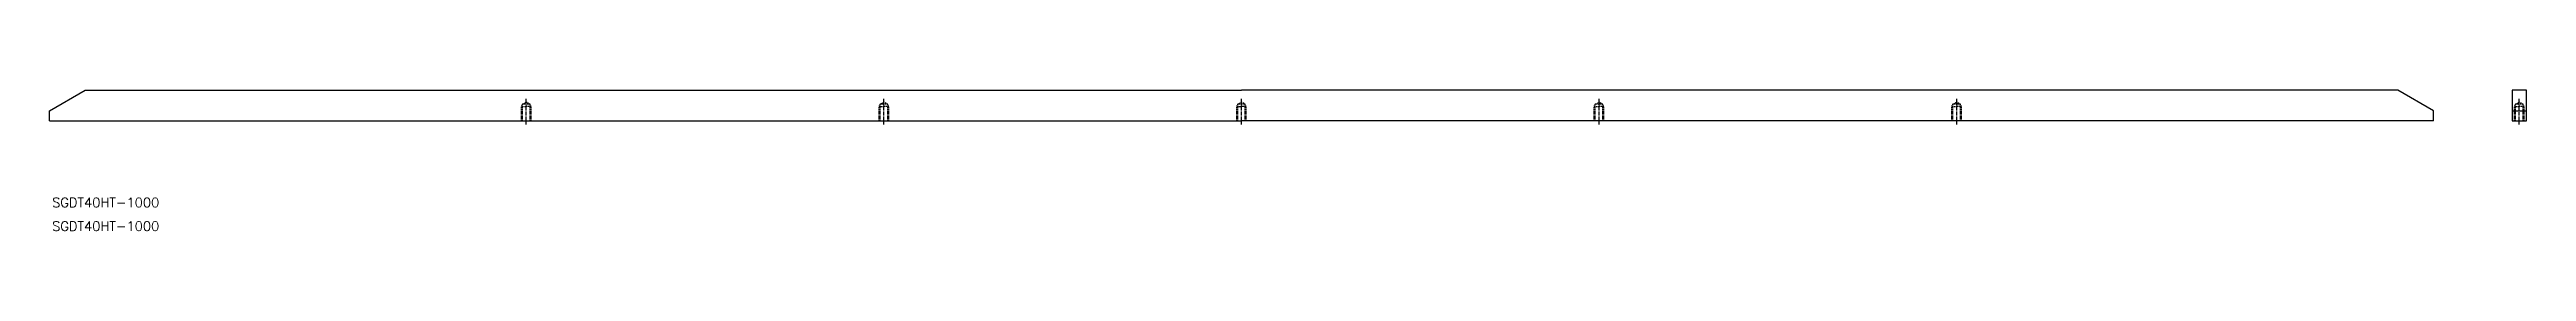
# Model space of a CAD drawing. Extents: x 0 to 1039, y 0 to 59.
import ezdxf

# ---------------------------------------------------------------- set-up
doc = ezdxf.new("R2010")
doc.units = 0
doc.linetypes.add('CENTER', pattern=[2, 1.25, -0.25, 0.25, -0.25])
doc.linetypes.add('DASHED', pattern=[0.75, 0.5, -0.25])
doc.layers.get('0').update_dxf_attribs({"linetype": 'CONTINUOUS'})
doc.layers.add('CENTER', color=1, linetype='CENTER')
doc.styles.get("Standard").update_dxf_attribs({"font": 'txt', "bigfont": 'BIGFONT'})

msp = doc.modelspace()

# ---------------------------------------------------------------- linework, layer by layer
at = {"color": 7, "linetype": 'CONTINUOUS'}
for p, q in [((0, 50.6), (15, 59.3)), ((15, 59.3), (500, 59.3)), ((985, 59.3), (500, 59.3)), ((1000, 50.6), (985, 59.3)), ((0, 46.3), (0, 50.6)), ((0, 46.3), (500, 46.3)), ((1000, 46.3), (500, 46.3)), ((1000, 46.3), (1000, 50.6)), ((1033, 50.6), (1039, 50.6))]:
    msp.add_line(p, q, dxfattribs=at)
at = {"color": 3, "linetype": 'DASHED'}
for p, q in [((198, 52.3), (198.4, 52.9)), ((198, 52.3), (200, 52.3)), ((198, 46.3), (198, 52.3)), ((198.4, 53.3), (200, 54.2)), ((201.6, 53.3), (198.4, 53.3)), ((198.4, 46.3), (198.4, 53.3)), ((201.6, 53.3), (200, 54.2)), ((202, 52.3), (200, 52.3)), ((201.6, 46.3), (201.6, 53.3)), ((202, 52.3), (201.6, 52.9)), ((202, 46.3), (202, 52.3)), ((348, 52.3), (348.4, 52.9)), ((348, 52.3), (350, 52.3)), ((348, 46.3), (348, 52.3)), ((348.4, 53.3), (350, 54.2)), ((351.6, 53.3), (348.4, 53.3)), ((348.4, 46.3), (348.4, 53.3)), ((351.6, 53.3), (350, 54.2)), ((352, 52.3), (350, 52.3)), ((351.6, 46.3), (351.6, 53.3)), ((352, 52.3), (351.6, 52.9)), ((352, 46.3), (352, 52.3)), ((498, 52.3), (498.4, 52.9)), ((498, 52.3), (500, 52.3)), ((498, 46.3), (498, 52.3)), ((498.4, 53.3), (500, 54.2)), ((501.6, 53.3), (498.4, 53.3)), ((498.4, 46.3), (498.4, 53.3)), ((501.6, 53.3), (500, 54.2)), ((502, 52.3), (500, 52.3)), ((501.6, 46.3), (501.6, 53.3)), ((502, 52.3), (501.6, 52.9)), ((502, 46.3), (502, 52.3)), ((648, 52.3), (648.4, 52.9)), ((648, 52.3), (650, 52.3)), ((648, 46.3), (648, 52.3)), ((648.4, 53.3), (650, 54.2)), ((651.6, 53.3), (648.4, 53.3)), ((648.4, 46.3), (648.4, 53.3)), ((651.6, 53.3), (650, 54.2)), ((652, 52.3), (650, 52.3)), ((651.6, 46.3), (651.6, 53.3)), ((652, 52.3), (651.6, 52.9)), ((652, 46.3), (652, 52.3)), ((798, 52.3), (798.4, 52.9)), ((798, 52.3), (800, 52.3)), ((798, 46.3), (798, 52.3)), ((798.4, 53.3), (800, 54.2)), ((801.6, 53.3), (798.4, 53.3)), ((798.4, 46.3), (798.4, 53.3)), ((801.6, 53.3), (800, 54.2)), ((802, 52.3), (800, 52.3)), ((801.6, 46.3), (801.6, 53.3)), ((802, 52.3), (801.6, 52.9)), ((802, 46.3), (802, 52.3)), ((1034, 52.3), (1034.4, 52.9)), ((1034, 52.3), (1036, 52.3)), ((1034, 46.3), (1034, 52.3)), ((1034.4, 53.3), (1036, 54.2)), ((1037.6, 53.3), (1034.4, 53.3)), ((1034.4, 46.3), (1034.4, 53.3)), ((1037.6, 53.3), (1036, 54.2)), ((1038, 52.3), (1036, 52.3)), ((1037.6, 46.3), (1037.6, 53.3)), ((1038, 52.3), (1037.6, 52.9)), ((1038, 46.3), (1038, 52.3))]:
    msp.add_line(p, q, dxfattribs=at)
at = {"color": 7, "linetype": 'CONTINUOUS'}
msp.add_lwpolyline([(1033, 46.3), (1039, 46.3), (1039, 59.3), (1033, 59.3)], close=True, dxfattribs=at)
at = {"layer": 'CENTER', "color": 1, "linetype": 'CENTER'}
for p, q in [((200, 44.8), (200, 55.6)), ((350, 44.8), (350, 55.6)), ((500, 44.8), (500, 55.6)), ((650, 44.8), (650, 55.6)), ((800, 44.8), (800, 55.6)), ((1036, 44.8), (1036, 55.6))]:
    msp.add_line(p, q, dxfattribs=at)

# ---------------------------------------------------------------- texts
at = {"color": 7, "linetype": 'CONTINUOUS'}
for p in [(1.1, 10), (1.1, 0)]:
    msp.add_text('SGDT40HT-1000', height=4, dxfattribs=at).set_placement(p)

doc.saveas('drawing.dxf')
